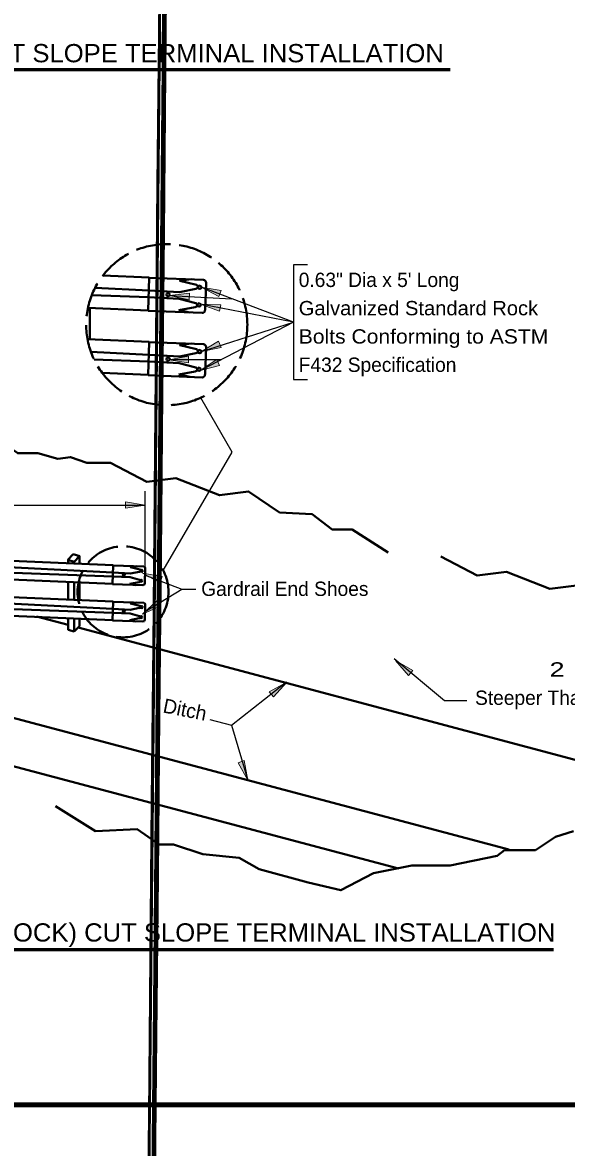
# Model space of a CAD drawing. Extents: x -8731 to 4136, y -135508 to 97903.
# Drawn here: x 2568 to 2811, y -66506 to -66002 of the extents above; entities that cross this region are included whole.
import ezdxf

# ---------------------------------------------------------------- set-up
doc = ezdxf.new("R2010")
doc.units = 0
doc.header["$LTSCALE"] = 2.6
doc.linetypes.add('LONG_DASHED', pattern=[7.5, 6, -1.5])
doc.layers.add('1', color=7, linetype='Continuous', lineweight=40)
doc.layers.add('3', color=7, linetype='Continuous', lineweight=13)

msp = doc.modelspace()

# ---------------------------------------------------------------- hatches: boundary and pattern name
at = {"layer": '3'}
for points in [[(2642.56, -66126.38), (2642.74, -66123.44), (2633.82, -66124.44), (2633.82, -66124.44)], [(2655.9, -66124.98), (2656.84, -66122.2), (2648, -66120.8), (2648, -66120.8)], [(2656.12, -66131.46), (2656.66, -66128.56), (2647.7, -66128.4), (2647.7, -66128.4)], [(2656.82, -66147.68), (2655.74, -66144.96), (2648.06, -66149.56), (2648.06, -66149.56)], [(2642.26, -66154.6), (2642.22, -66151.66), (2633.42, -66153.24), (2633.42, -66153.24)], [(2656.12, -66155.78), (2654.94, -66153.08), (2647.44, -66157.98), (2647.44, -66157.98)], [(2614.08, -66219.66), (2614.12, -66216.72), (2622.92, -66218.3), (2622.92, -66218.3)], [(2630.5, -66250.16), (2629.58, -66252.94), (2621.68, -66248.72), (2621.68, -66248.72)], [(2628.22, -66260.84), (2629.86, -66263.26), (2621.74, -66267.04), (2621.74, -66267.04)], [(2740.74, -66294.48), (2742.58, -66292.2), (2734.86, -66287.72), (2734.86, -66287.72)], [(2678.4, -66301.78), (2680.22, -66304.08), (2686.26, -66297.48), (2686.26, -66297.48)], [(2664.48, -66333.56), (2667.24, -66332.56), (2668.86, -66341.34), (2668.86, -66341.34)]]:
    msp.add_hatch(color=256, dxfattribs=at).paths.add_polyline_path(points)

# ---------------------------------------------------------------- linework, layer by layer
at = {"layer": '1', "lineweight": 60}
for p, q in [((2310.5, -66023.3), (2759.26, -66023.3)), ((2388, -66417.04), (2805.5, -66417.04))]:
    msp.add_line(p, q, dxfattribs=at)
at = {"layer": '1'}
for p, q in [((2603.98, -66115.5), (2624.74, -66116.42)), ((2624.16, -66131.22), (2624.72, -66116.56)), ((2624.74, -66116.48), (2648.9, -66117.44)), ((2649.66, -66131.08), (2650.14, -66118.74)), ((2599, -66124.28), (2624.38, -66125.2)), ((2600.5, -66120.98), (2624.5, -66122.2)), ((2624.38, -66125.2), (2638.1, -66125.88)), ((2624.5, -66122.2), (2638.22, -66122.92)), ((2645.6, -66121.48), (2638.22, -66122.92)), ((2597.28, -66130), (2624.16, -66131.2)), ((2598.1, -66130.04), (2598.1, -66144.02)), ((2645.28, -66129.68), (2637.92, -66131.02)), ((2645.54, -66127.9), (2638.1, -66125.88)), ((2624.16, -66131.34), (2648.34, -66132.28)), ((2637.92, -66131.02), (2642.9, -66132.08)), ((2597.08, -66143.98), (2624.74, -66145.2)), ((2624.16, -66160), (2624.72, -66145.34)), ((2624.74, -66145.28), (2648.9, -66146.22)), ((2598.62, -66149.68), (2624.5, -66151)), ((2645.6, -66150.28), (2638.22, -66151.72)), ((2649.66, -66159.86), (2650.14, -66147.52)), ((2600.04, -66153.12), (2624.38, -66154)), ((2624.38, -66154), (2638.1, -66154.66)), ((2624.5, -66151), (2638.22, -66151.72)), ((2645.54, -66156.7), (2638.1, -66154.66)), ((2603.66, -66159.06), (2624.16, -66159.98)), ((2624.16, -66160.12), (2648.34, -66161.08)), ((2645.28, -66158.46), (2637.92, -66159.8)), ((2637.92, -66159.8), (2642.9, -66160.86)), ((2274.26, -66230.26), (2608.58, -66245.16)), ((2731.6, -66239.48), (2715.52, -66229.16)), ((2274.3, -66238.6), (2608.26, -66253.48)), ((2590.72, -66240.2), (2588.22, -66242.7)), ((2590.72, -66240.2), (2593.58, -66241.1)), ((2593.56, -66241.12), (2591.08, -66243.6)), ((2593.56, -66241.12), (2593.56, -66244.48)), ((2534.24, -66244.64), (2608.46, -66248.42)), ((2588.22, -66242.7), (2591.08, -66243.6)), ((2588.36, -66242.74), (2588.36, -66244.26)), ((2591.08, -66244.38), (2591.08, -66243.6)), ((2608.26, -66253.5), (2608.58, -66245.24)), ((2608.58, -66245.2), (2622.24, -66245.72)), ((2534.22, -66247.4), (2608.4, -66250.12)), ((2608.4, -66250.12), (2616.14, -66250.48)), ((2608.46, -66248.42), (2616.2, -66248.82)), ((2620.34, -66251.64), (2616.14, -66250.48)), ((2620.38, -66248.02), (2616.2, -66248.82)), ((2622.66, -66253.42), (2622.92, -66246.46)), ((2784.46, -66248.02), (2803.98, -66255.7)), ((2736.14, -66380.8), (2261.9, -66254.76)), ((2588.36, -66252.6), (2588.36, -66260.5)), ((2591.08, -66260.62), (2591.08, -66252.72)), ((2593.56, -66252.84), (2593.56, -66260.74)), ((2608.26, -66253.58), (2621.9, -66254.1)), ((2620.18, -66252.64), (2616.04, -66253.4)), ((2616.04, -66253.4), (2618.86, -66254)), ((2817, -66254), (2803.98, -66255.7)), ((2314.22, -66256.64), (2608.26, -66269.74)), ((2534.18, -66260.88), (2608.46, -66264.68)), ((2538, -66258.26), (2608.58, -66261.4)), ((2534.18, -66263.66), (2608.4, -66266.36)), ((2608.26, -66269.76), (2608.58, -66261.48)), ((2608.46, -66264.68), (2616.2, -66265.08)), ((2608.58, -66261.44), (2622.24, -66261.98)), ((2620.38, -66264.26), (2616.2, -66265.08)), ((2622.66, -66269.68), (2622.92, -66262.72)), ((2588.36, -66271.86), (2574.28, -66268.12)), ((2588.36, -66268.84), (2588.36, -66274)), ((2591.08, -66274.84), (2591.08, -66268.98)), ((2593.56, -66269.08), (2593.56, -66272.36)), ((2608.26, -66269.82), (2621.9, -66270.36)), ((2608.4, -66266.36), (2616.14, -66266.74)), ((2620.18, -66268.88), (2616.04, -66269.64)), ((2616.04, -66269.64), (2618.86, -66270.24)), ((2620.34, -66267.88), (2616.14, -66266.74)), ((2588.36, -66274), (2591.08, -66274.84)), ((2593.56, -66272.36), (2591.08, -66274.84)), ((2843.72, -66339.74), (2592.86, -66273.06)), ((2785.58, -66372.36), (2487.14, -66293.04)), ((2814.56, -66364.1), (2806.42, -66366.66)), ((2635.62, -66370.08), (2629.1, -66370.08)), ((2783.66, -66372.64), (2780.4, -66375.2))]:
    msp.add_line(p, q, dxfattribs=at)
at = {"layer": '1', "lineweight": 25}
for p, q in [((2633.84, -66124.44), (2661.68, -66126)), ((2689.26, -66136.44), (2648.06, -66120.8)), ((2689.26, -66136.44), (2647.7, -66128.4)), ((2689.26, -66136.44), (2647.58, -66157.94)), ((2648.06, -66149.56), (2689.26, -66136.44)), ((2633.86, -66153.16), (2656.82, -66153.16)), ((2622.92, -66246.46), (2622.92, -66212.04)), ((2295.5, -66218.3), (2622.92, -66218.3)), ((2622.82, -66265.8), (2639.26, -66255.8)), ((2661.64, -66316.88), (2651.9, -66314.3)), ((2668.9, -66341.46), (2661.62, -66316.88))]:
    msp.add_line(p, q, dxfattribs=at)
at = {"layer": '1', "lineweight": 100}
msp.add_lwpolyline([(2240.24, -65468.56), (2240.24, -66486.48), (3731, -66486.48)], dxfattribs=at)
at = {"layer": '1', "lineweight": 25}
for points in [[(2695.5, -66110.8), (2689.26, -66110.8), (2689.26, -66162.04), (2695.5, -66162.04)], [(2630.94, -66247.48), (2661.74, -66194.56), (2647.72, -66170.2)], [(2622.82, -66249.54), (2639.26, -66255.8), (2645.5, -66255.8)], [(2766.74, -66305.8), (2756.74, -66305.8), (2734.26, -66287.04)]]:
    msp.add_lwpolyline(points, dxfattribs=at)
at = {"layer": '1'}
for points in [[(2645.86, -66119.74), (2638.42, -66117.88), (2643.5, -66117.2)], [(2645.86, -66148.52), (2638.42, -66146.66), (2643.5, -66146)], [(2513.78, -66171.96), (2521.92, -66178.8), (2538.18, -66185.64), (2552.02, -66185.64), (2565.86, -66195.02), (2574.8, -66195.02), (2583.74, -66197.58), (2589.44, -66196.72), (2596.76, -66199.28), (2607.34, -66199.28), (2623.6, -66207.82), (2636.62, -66206.12), (2656.14, -66213.8), (2669.16, -66212.08), (2682.98, -66221.48), (2697.62, -66222.32), (2706.58, -66229.16), (2715.52, -66229.16)], [(2620.52, -66247.04), (2616.32, -66245.98), (2619.18, -66245.6)], [(2784.46, -66248.02), (2771.44, -66249.72), (2755.18, -66241.2)], [(2620.52, -66263.28), (2616.32, -66262.22), (2619.18, -66261.84)], [(2582.74, -66353), (2600.62, -66364.1), (2619.34, -66363.24), (2629.1, -66370.08)], [(2783.66, -66372.64), (2797.48, -66372.64), (2806.42, -66366.66)], [(2635.62, -66370.08), (2648.62, -66374.34), (2664.88, -66376.04), (2673.84, -66381.16), (2695.8, -66387.14), (2710.44, -66390.56), (2725.08, -66382.88), (2742.16, -66379.46), (2759.26, -66379.46), (2780.4, -66375.2)]]:
    msp.add_lwpolyline(points, dxfattribs=at)
at = {"layer": '1', "linetype": 'LONG_DASHED'}
for centre, radius in [((2632.54, -66137.501), 36.049), ((2612.997, -66257.053), 20.349)]:
    msp.add_circle(centre, radius, dxfattribs=at)
at = {"layer": '1'}
for centre, radius in [((2647.305, -66120.767), 0.758), ((2633.136, -66124.134), 0.758), ((2646.996, -66128.667), 0.758), ((2647.305, -66149.555), 0.758), ((2633.136, -66152.922), 0.758), ((2646.996, -66157.455), 0.758), ((2613.334, -66249.507), 0.428), ((2621.332, -66247.606), 0.428), ((2621.157, -66252.066), 0.428), ((2613.334, -66265.757), 0.428), ((2621.332, -66263.856), 0.428), ((2621.157, -66268.316), 0.428)]:
    msp.add_circle(centre, radius, dxfattribs=at)
for centre, radius, start, end in [((2645.523, -66120.584), 0.916, 274.57505, 68.97962), ((2648.855, -66118.695), 1.268, 357.78012, 87.78012), ((2645.206, -66128.762), 0.916, 274.57505, 68.97962), ((2648.377, -66131.019), 1.268, 267.78012, 357.78012), ((2645.523, -66149.372), 0.916, 274.57505, 68.97962), ((2648.855, -66147.483), 1.268, 357.78012, 87.78012), ((2645.206, -66157.55), 0.916, 274.57505, 68.97962), ((2648.377, -66159.807), 1.268, 267.78012, 357.78012), ((2622.207, -66246.437), 0.716, 357.78012, 87.78012), ((2620.326, -66247.503), 0.517, 274.57505, 68.97962), ((2620.147, -66252.119), 0.517, 274.57505, 68.97962), ((2621.937, -66253.393), 0.716, 267.78012, 357.78012), ((2620.326, -66263.753), 0.517, 274.57505, 68.97962), ((2622.207, -66262.687), 0.716, 357.78012, 87.78012), ((2620.147, -66268.369), 0.517, 274.57505, 68.97962), ((2621.937, -66269.643), 0.716, 267.78012, 357.78012)]:
    msp.add_arc(centre, radius, start, end, dxfattribs=at)
msp.add_spline([(2631.3, -65872.5), (2630.3, -65873.94), (2630.64, -65875.24), (2632.38, -65876.96), (2632.38, -65876.96), (2632.36, -65878), (2632.02, -65879.46), (2633.18, -65880.92)], degree=3, dxfattribs=at)
at = {"layer": '3', "lineweight": 25}
msp.add_line((2686.14, -66297.48), (2661.5, -66316.82), dxfattribs=at)
at = {"layer": '3'}
for points in [[(2642.56, -66126.38), (2642.74, -66123.44), (2633.82, -66124.44), (2633.82, -66124.44)], [(2655.9, -66124.98), (2656.84, -66122.2), (2648, -66120.8), (2648, -66120.8)], [(2656.12, -66131.46), (2656.66, -66128.56), (2647.7, -66128.4), (2647.7, -66128.4)], [(2656.82, -66147.68), (2655.74, -66144.96), (2648.06, -66149.56), (2648.06, -66149.56)], [(2642.26, -66154.6), (2642.22, -66151.66), (2633.42, -66153.24), (2633.42, -66153.24)], [(2656.12, -66155.78), (2654.94, -66153.08), (2647.44, -66157.98), (2647.44, -66157.98)], [(2614.08, -66219.66), (2614.12, -66216.72), (2622.92, -66218.3), (2622.92, -66218.3)], [(2630.5, -66250.16), (2629.58, -66252.94), (2621.68, -66248.72), (2621.68, -66248.72)], [(2628.22, -66260.84), (2629.86, -66263.26), (2621.74, -66267.04), (2621.74, -66267.04)], [(2740.74, -66294.48), (2742.58, -66292.2), (2734.86, -66287.72), (2734.86, -66287.72)], [(2678.4, -66301.78), (2680.22, -66304.08), (2686.26, -66297.48), (2686.26, -66297.48)], [(2664.48, -66333.56), (2667.24, -66332.56), (2668.86, -66341.34), (2668.86, -66341.34)]]:
    msp.add_lwpolyline(points, close=True, dxfattribs=at)

# ---------------------------------------------------------------- texts
for s, height, width, p in [('MODIFIED TYPE A (SOFT SHALE OR SOIL) CUT SLOPE TERMINAL INSTALLATION', 8.164, 1.05, (2310.66, -66020.12)), ('Galvanized Standard Rock', 6.412, 1.05, (2691.58, -66133.32)), ('Bolts Conforming to ASTM', 6.412, 1.1, (2691.58, -66145.98)), ('          2', 6.412, 1.4, (2770.46, -66294.96)), ('MODIFIED TYPE B (SHALE OR ROCK) CUT SLOPE TERMINAL INSTALLATION', 8.164, 1.05, (2387.3, -66413.5))]:
    msp.add_text(s, height=height, dxfattribs=dict(at, width=width)).set_placement(p)
for s, p in [('0.63" Dia x 5\' Long', (2691.58, -66120.66)), ('F432 Specification', (2691.58, -66158.64)), ('Gardrail End Shoes', (2647.94, -66258.88)), ('Steeper Than 1', (2770.46, -66307.62))]:
    msp.add_text(s, height=6.412, dxfattribs=at).set_placement(p)
msp.add_text('Ditch', height=6.412, rotation=348.746, dxfattribs=at).set_placement((2630.48, -66310.94))

doc.saveas('drawing.dxf')
